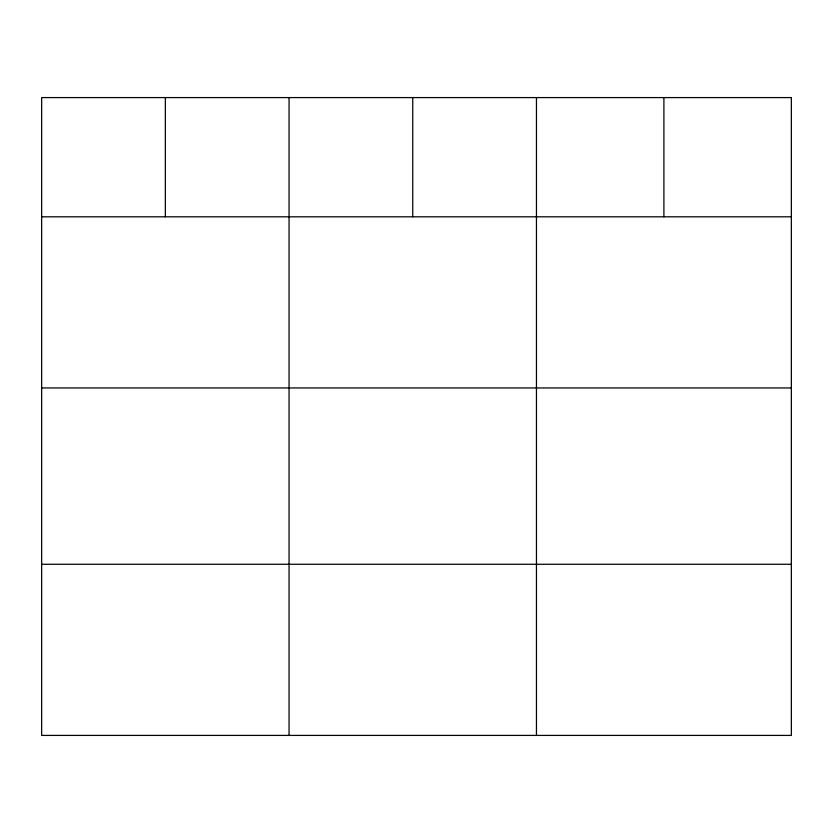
<?xml version="1.0" encoding="UTF-8"?>
<svg xmlns="http://www.w3.org/2000/svg" width="833" height="833" viewBox="0 0 833 833"><rect width="100%" height="100%" fill="white"/><g stroke="black" fill="none" stroke-linecap="round" stroke-linejoin="round"><path stroke-width="1.25" d="M41.65 216.809L791.35 216.809M41.65 387.949L791.35 387.949M41.65 564.274L791.35 564.274M663.901 97.586L663.901 216.809M536.452 97.586L536.452 735.414M412.751 97.586L412.751 216.809M289.051 97.586L289.051 735.414M165.351 97.586L165.351 216.809M791.35 97.586L41.65 97.586L41.65 735.414L791.35 735.414L791.35 97.586"/></g></svg>
